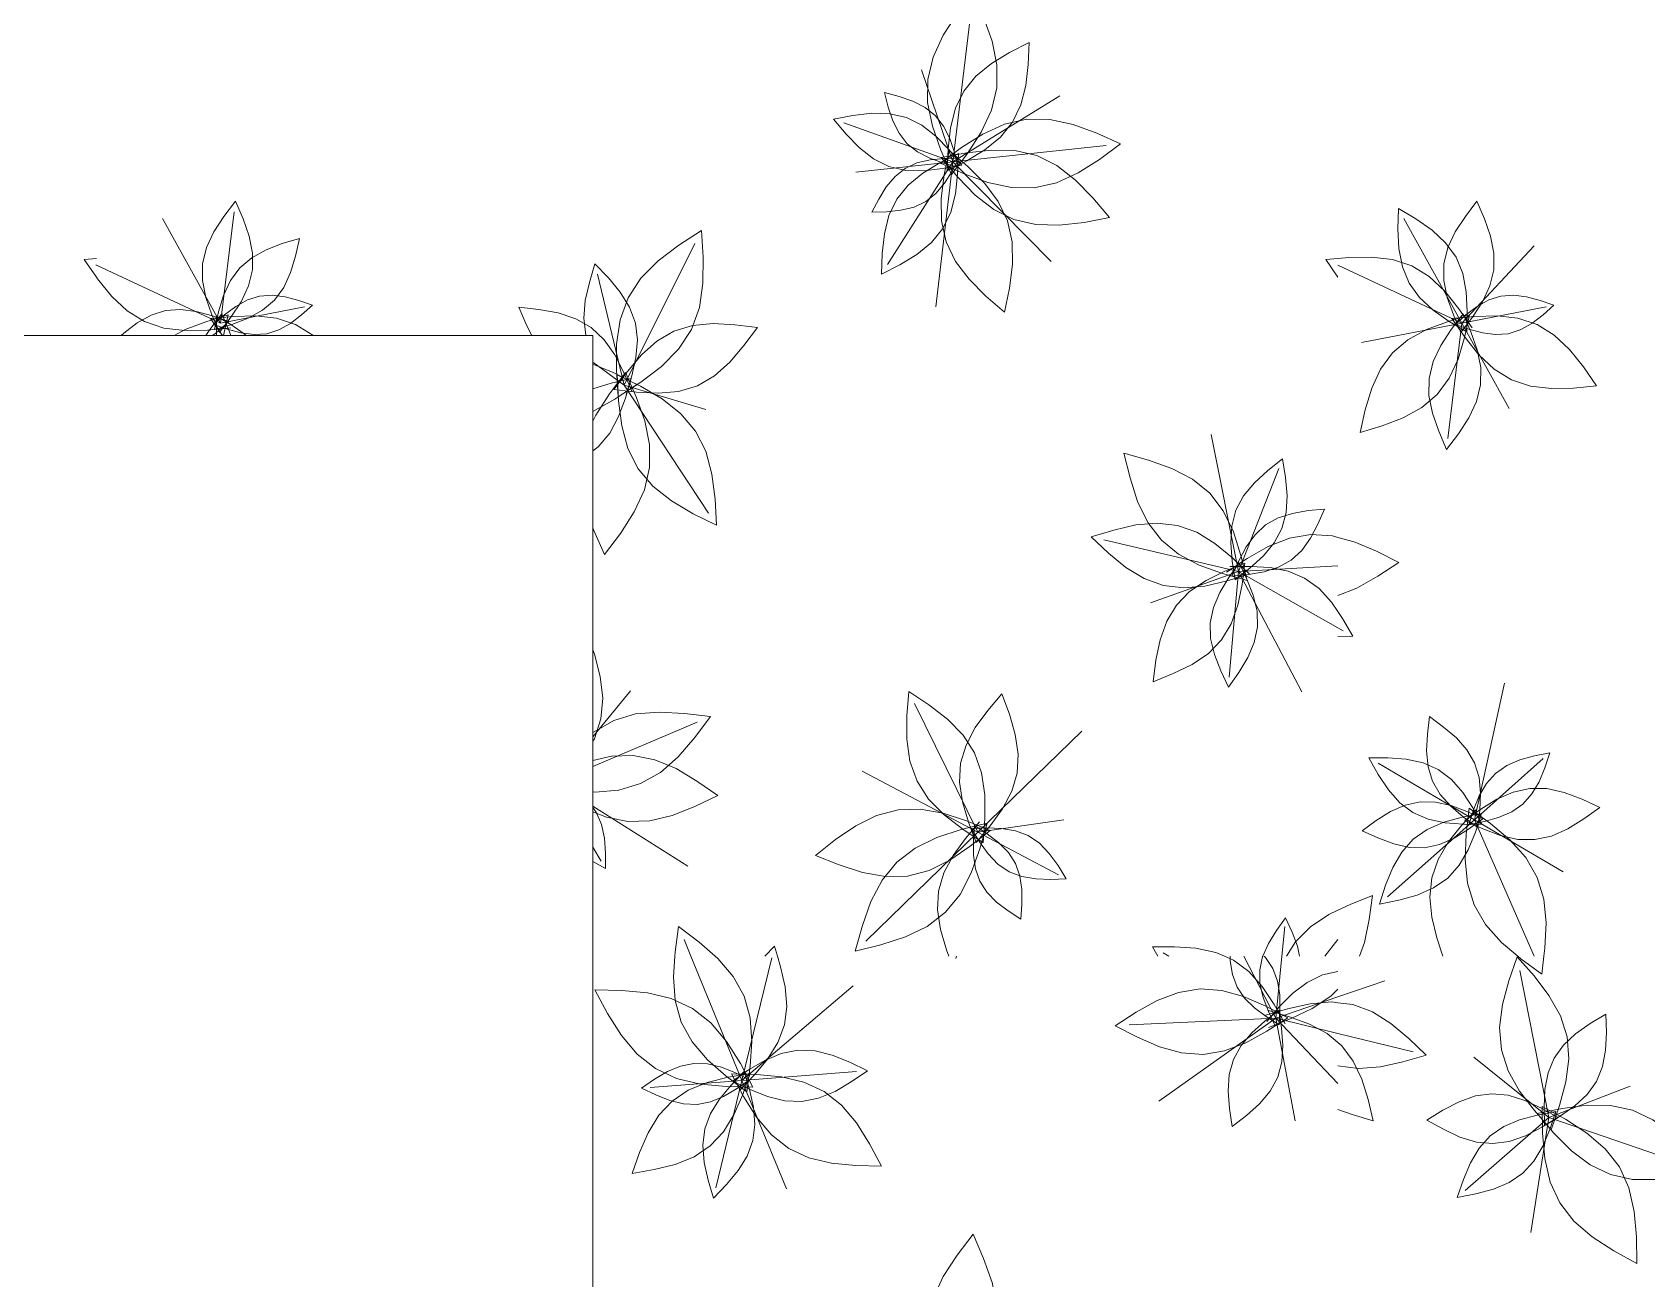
# Model space of a CAD drawing. Header units: metres. Extents: x 0 to 46.1, y -33.1 to 1.9.
# Drawn here: x 39.897 to 42.498, y -14.52 to -12.511 of the extents above; entities that cross this region are included whole.
import ezdxf

# ---------------------------------------------------------------- set-up
doc = ezdxf.new("R2010")
doc.units = ezdxf.units.M
doc.header["$LTSCALE"] = 0.02
doc.layers.add('AB_EXT_MASSIF', color=8, linetype='Continuous', lineweight=9)
doc.layers.add('CONTEXT', color=7, linetype='Continuous', lineweight=13, true_color=0x787878)

msp = doc.modelspace()

# ---------------------------------------------------------------- linework, layer by layer
at = {"layer": 'AB_EXT_MASSIF', "lineweight": 9, "true_color": 0x606060, "transparency": 33554597}
for points in [[(41.3776, -12.7405), (41.3606, -12.7014), (41.3469, -12.6626), (41.3392, -12.6246), (41.3394, -12.5875), (41.348, -12.5514), (41.3644, -12.5162), (41.3868, -12.4818), (41.4124, -12.4477), (41.4293, -12.4869), (41.443, -12.5256), (41.4507, -12.5636), (41.4506, -12.6007), (41.442, -12.6368), (41.4256, -12.672), (41.4032, -12.7064), (41.3776, -12.7405)], [(41.38, -12.72), (41.4096, -12.4712)], [(41.3708, -12.7345), (41.3722, -12.699), (41.3759, -12.6651), (41.3839, -12.6338), (41.3974, -12.606), (41.4168, -12.5821), (41.4418, -12.5617), (41.471, -12.5439), (41.5025, -12.5277), (41.5011, -12.5631), (41.4974, -12.5971), (41.4894, -12.6284), (41.476, -12.6561), (41.4565, -12.6801), (41.4315, -12.7005), (41.4023, -12.7182), (41.3708, -12.7345)], [(41.38, -12.72), (41.3292, -12.5718)], [(41.3883, -12.7284), (41.3647, -12.722), (41.3425, -12.7143), (41.3227, -12.7042), (41.3062, -12.6909), (41.2931, -12.6741), (41.2832, -12.6542), (41.2757, -12.6319), (41.2697, -12.6083), (41.2932, -12.6146), (41.3155, -12.6224), (41.3352, -12.6325), (41.3518, -12.6458), (41.3649, -12.6625), (41.3748, -12.6824), (41.3822, -12.7048), (41.3883, -12.7284)], [(41.38, -12.72), (41.5519, -12.6135)], [(41.3945, -12.7252), (41.3632, -12.731), (41.3328, -12.7345), (41.3038, -12.7338), (41.2769, -12.7276), (41.252, -12.7153), (41.2292, -12.6975), (41.2078, -12.6755), (41.1873, -12.6512), (41.2186, -12.6454), (41.2491, -12.6419), (41.278, -12.6426), (41.305, -12.6488), (41.3298, -12.6611), (41.3526, -12.6788), (41.374, -12.7009), (41.3945, -12.7252)], [(41.38, -12.72), (41.2039, -12.6571)], [(41.3597, -12.7222), (41.3937, -12.6972), (41.4281, -12.6754), (41.4632, -12.6596), (41.499, -12.6515), (41.5358, -12.6519), (41.5734, -12.66), (41.6116, -12.674), (41.6501, -12.6913), (41.6161, -12.7163), (41.5817, -12.738), (41.5466, -12.7539), (41.5108, -12.7619), (41.474, -12.7616), (41.4364, -12.7535), (41.3982, -12.7394), (41.3597, -12.7222)], [(41.3899, -12.7139), (41.3786, -12.735), (41.3664, -12.7546), (41.3524, -12.7713), (41.3361, -12.7842), (41.3172, -12.7931), (41.296, -12.7982), (41.2731, -12.8004), (41.2491, -12.8011), (41.2604, -12.78), (41.2726, -12.7604), (41.2866, -12.7437), (41.3029, -12.7308), (41.3218, -12.7219), (41.343, -12.7168), (41.3659, -12.7146), (41.3899, -12.7139)], [(41.3887, -12.7064), (41.3873, -12.7397), (41.3838, -12.7717), (41.3763, -12.8012), (41.3636, -12.8273), (41.3453, -12.8499), (41.3218, -12.8691), (41.2943, -12.8858), (41.2646, -12.9011), (41.266, -12.8677), (41.2695, -12.8358), (41.2769, -12.8063), (41.2896, -12.7802), (41.308, -12.7576), (41.3315, -12.7384), (41.359, -12.7217), (41.3887, -12.7064)], [(41.361, -12.7132), (41.4019, -12.7056), (41.4418, -12.701), (41.4796, -12.7019), (41.5149, -12.7101), (41.5473, -12.7261), (41.5772, -12.7494), (41.6051, -12.7782), (41.632, -12.81), (41.5911, -12.8176), (41.5512, -12.8222), (41.5134, -12.8212), (41.4781, -12.8131), (41.4457, -12.7971), (41.4158, -12.7738), (41.3879, -12.745), (41.361, -12.7132)], [(41.3737, -12.7017), (41.4039, -12.7278), (41.4311, -12.7549), (41.453, -12.7838), (41.468, -12.8151), (41.4754, -12.849), (41.4758, -12.8853), (41.4709, -12.9234), (41.4631, -12.9625), (41.433, -12.9364), (41.4058, -12.9093), (41.3838, -12.8804), (41.3689, -12.8491), (41.3615, -12.8152), (41.3611, -12.7789), (41.366, -12.7408), (41.3737, -12.7017)], [(41.38, -12.72), (41.6269, -12.6938)], [(41.38, -12.72), (41.2236, -12.7366)], [(41.38, -12.72), (41.2745, -12.8855)], [(41.38, -12.72), (41.3522, -12.9536)], [(41.38, -12.72), (41.5384, -12.8804)], [(40.1982, -12.9948), (40.1861, -12.9665), (40.1763, -12.9385), (40.1708, -12.911), (40.171, -12.8842), (40.1773, -12.8582), (40.1892, -12.8328), (40.2055, -12.808), (40.2241, -12.7835), (40.2362, -12.8118), (40.246, -12.8398), (40.2515, -12.8673), (40.2513, -12.8941), (40.245, -12.9201), (40.2331, -12.9454), (40.2168, -12.9703), (40.1982, -12.9948)], [(42.2077, -12.9939), (42.1795, -12.9771), (42.1535, -12.959), (42.1315, -12.9387), (42.1149, -12.9155), (42.104, -12.889), (42.0984, -12.8597), (42.0969, -12.828), (42.0975, -12.7952), (42.1258, -12.812), (42.1518, -12.8301), (42.1737, -12.8504), (42.1904, -12.8736), (42.2013, -12.9), (42.2069, -12.9294), (42.2084, -12.9611), (42.2077, -12.9939)], [(42.1982, -12.9948), (42.1861, -12.9665), (42.1763, -12.9385), (42.1708, -12.911), (42.171, -12.8842), (42.1773, -12.8582), (42.1892, -12.8328), (42.2055, -12.808), (42.2241, -12.7835), (42.2362, -12.8118), (42.246, -12.8398), (42.2515, -12.8673), (42.2513, -12.8941), (42.245, -12.9201), (42.2331, -12.9454), (42.2168, -12.9703), (42.1982, -12.9948)], [(40.2, -12.98), (40.1064, -12.8111)], [(40.2, -12.98), (40.222, -12.8004)], [(42.2, -12.98), (42.1064, -12.8111)], [(40.1904, -12.9903), (40.1969, -12.962), (40.2049, -12.9352), (40.216, -12.9112), (40.231, -12.8909), (40.2502, -12.8745), (40.2734, -12.8618), (40.2995, -12.8519), (40.3273, -12.8435), (40.3209, -12.8718), (40.3128, -12.8986), (40.3017, -12.9226), (40.2867, -12.9429), (40.2675, -12.9593), (40.2444, -12.972), (40.2182, -12.9819), (40.1904, -12.9903)], [(40.8406, -13.0988), (40.8379, -13.0555), (40.8381, -13.0137), (40.8438, -12.9746), (40.8567, -12.9392), (40.8773, -12.9076), (40.9051, -12.8795), (40.9384, -12.8543), (40.9747, -12.8305), (40.9774, -12.8738), (40.9772, -12.9156), (40.9715, -12.9546), (40.9586, -12.9901), (40.938, -13.0217), (40.9102, -13.0497), (40.8769, -13.075), (40.8406, -13.0988)], [(40.85, -13.08), (40.964, -12.8519)], [(42, -12.8759), (42.018, -12.8742), (42.0543, -12.8734), (42.0883, -12.8775), (42.1194, -12.8878), (42.1473, -12.905), (42.1723, -12.9285), (42.195, -12.9568), (42.2165, -12.9877)], [(42.2, -12.98), (42.3163, -12.8552)], [(40, -12.9057), (39.9805, -12.8776), (40, -12.8759)], [(40, -12.8867), (39.9993, -12.8864)], [(40.2, -12.98), (40, -12.8867)], [(40.7887, -13), (40.7884, -12.9991), (40.7852, -12.9721), (40.7875, -12.9437), (40.7942, -12.9143), (40.8032, -12.8844), (40.8248, -12.907), (40.844, -12.9302), (40.859, -12.9544), (40.8683, -12.98), (40.8716, -13.007), (40.8692, -13.0354), (40.8625, -13.0648), (40.8535, -13.0947)], [(42, -12.9057), (41.9805, -12.8776), (42, -12.8759)], [(42.2, -12.98), (42, -12.8867)], [(40.2165, -12.9877), (40.179, -12.9911), (40.1427, -12.9919), (40.1087, -12.9879), (40.0776, -12.9775), (40.0497, -12.9603), (40.0247, -12.9369), (40.002, -12.9086), (40, -12.9057)], [(40.85, -13.08), (40.8072, -12.9012)], [(40.1888, -12.9822), (40.2065, -12.9667), (40.2245, -12.953), (40.2432, -12.9426), (40.2627, -12.9364), (40.283, -12.9348), (40.3042, -12.9375), (40.3261, -12.9435), (40.3482, -12.9512), (40.3306, -12.9666), (40.3126, -12.9803), (40.2939, -12.9908), (40.2744, -12.997), (40.2541, -12.9985), (40.2329, -12.9958), (40.211, -12.9899), (40.1888, -12.9822)], [(42.1888, -12.9822), (42.2065, -12.9667), (42.2245, -12.953), (42.2432, -12.9426), (42.2627, -12.9364), (42.283, -12.9348), (42.3042, -12.9375), (42.3261, -12.9435), (42.3482, -12.9512), (42.3306, -12.9666), (42.3126, -12.9803), (42.2939, -12.9908), (42.2744, -12.997), (42.2541, -12.9985), (42.2329, -12.9958), (42.211, -12.9899), (42.1888, -12.9822)], [(40.0396, -13), (40.0443, -12.9959), (40.0658, -12.9796), (40.088, -12.9671), (40.1112, -12.9598), (40.1355, -12.9579), (40.1608, -12.9611), (40.1869, -12.9682), (40.2133, -12.9774)], [(40.1252, -13), (40.1428, -12.9904), (40.1765, -12.9776), (40.2124, -12.9668)], [(40.1761, -13), (40.1826, -12.9901), (40.2019, -12.9647)], [(40.1837, -12.9724), (40.2207, -12.969), (40.2566, -12.9682), (40.2902, -12.9722), (40.321, -12.9824), (40.3485, -12.9994), (40.3492, -13)], [(40.2029, -13), (40.1837, -12.9724)], [(40.2133, -12.9774), (40.1922, -12.9959), (40.1868, -13)], [(40.1934, -13), (40.1932, -12.9954), (40.1937, -12.9687)], [(40.1937, -12.9687), (40.2167, -12.9824), (40.2379, -12.9971), (40.241, -13)], [(40.2, -12.98), (40.3355, -12.9537)], [(40.2019, -12.9647), (40.2144, -12.994), (40.2165, -13)], [(40.2124, -12.9668), (40.2048, -13)], [(40.7013, -13), (40.6933, -12.9844), (40.6804, -12.9543), (40.713, -12.9579), (40.7441, -12.9636), (40.7725, -12.9729), (40.7973, -12.9872), (40.8181, -13.0067), (40.8353, -13.0312), (40.8498, -13.0593), (40.8628, -13.0895)], [(42.2124, -12.9668), (42.2041, -13.0032), (42.1937, -13.0378), (42.1794, -13.0687), (42.1601, -13.0949), (42.1353, -13.116), (42.1054, -13.1324), (42.0717, -13.1452), (42.0359, -13.156), (42.0442, -13.1195), (42.0546, -13.085), (42.0689, -13.054), (42.0882, -13.0278), (42.113, -13.0067), (42.1428, -12.9904), (42.1765, -12.9776), (42.2124, -12.9668)], [(42.2019, -12.9647), (42.2144, -12.994), (42.2246, -13.023), (42.2302, -13.0514), (42.23, -13.0792), (42.2235, -13.1061), (42.2111, -13.1324), (42.1943, -13.1581), (42.175, -13.1835), (42.1625, -13.1542), (42.1523, -13.1252), (42.1467, -13.0967), (42.1469, -13.069), (42.1534, -13.042), (42.1658, -13.0158), (42.1826, -12.9901), (42.2019, -12.9647)], [(42.1837, -12.9724), (42.2207, -12.969), (42.2566, -12.9682), (42.2902, -12.9722), (42.321, -12.9824), (42.3485, -12.9994), (42.3732, -13.0226), (42.3957, -13.0506), (42.4169, -13.0811), (42.3799, -13.0845), (42.344, -13.0853), (42.3104, -13.0813), (42.2796, -13.0711), (42.252, -13.0541), (42.2274, -13.0309), (42.2049, -13.0029), (42.1837, -12.9724)], [(42.2, -12.98), (42.3355, -12.9537)], [(40.8338, -13.087), (40.8554, -13.0577), (40.8781, -13.0309), (40.9029, -13.0089), (40.9303, -12.993), (40.9606, -12.9838), (40.9936, -12.9808), (41.0287, -12.9825), (41.0648, -12.9868), (41.0432, -13.0161), (41.0205, -13.0429), (40.9958, -13.0649), (40.9684, -13.0808), (40.938, -13.09), (40.905, -13.093), (40.87, -13.0913), (40.8338, -13.087)], [(42.2, -12.98), (42.0384, -13.0114)], [(42.2, -12.98), (42.1772, -13.166)], [(42.2, -12.98), (42.2762, -13.1174)], [(40.85, -13.08), (40.8, -13.0429)], [(40.8, -13.0458), (40.8324, -13.0594), (40.8708, -13.0787)], [(40.8524, -13.0595), (40.8695, -13.0986), (40.8834, -13.1374), (40.8912, -13.1754), (40.8913, -13.2126), (40.8828, -13.2488), (40.8665, -13.2841), (40.8442, -13.3187), (40.8187, -13.3529), (40.8015, -13.3138), (40.8, -13.3095)], [(40.8, -13.1381), (40.8045, -13.1283), (40.8268, -13.0937), (40.8524, -13.0595)], [(40.8616, -13.069), (40.8523, -13.1007), (40.8412, -13.1306), (40.827, -13.1571), (40.8085, -13.1792), (40.8, -13.1856)], [(40.8, -13.0857), (40.8294, -13.0766), (40.8616, -13.069)], [(40.8708, -13.0787), (40.835, -13.1025), (40.8, -13.1225)], [(40.8388, -13.063), (40.8765, -13.0817), (40.9115, -13.1021), (40.9415, -13.1259), (40.965, -13.1539), (40.9816, -13.1865), (40.9916, -13.2235), (40.9967, -13.2637), (40.9991, -13.3057), (40.9614, -13.287), (40.9264, -13.2665), (40.8964, -13.2428), (40.8728, -13.2148), (40.8563, -13.1822), (40.8463, -13.1452), (40.8412, -13.105), (40.8388, -13.063)], [(40.85, -13.08), (40.9863, -13.2863)], [(40.85, -13.08), (40.982, -13.1192)], [(41.84, -13.38), (41.7957, -13.1593)], [(41.8539, -13.3944), (41.8142, -13.3832), (41.7767, -13.3698), (41.7435, -13.3523), (41.7157, -13.3296), (41.6938, -13.3011), (41.6774, -13.2673), (41.6653, -13.2294), (41.6554, -13.1893), (41.6951, -13.2005), (41.7325, -13.2139), (41.7658, -13.2314), (41.7936, -13.2541), (41.8154, -13.2826), (41.8318, -13.3164), (41.844, -13.3543), (41.8539, -13.3944)], [(41.8347, -13.3937), (41.83, -13.3637), (41.8275, -13.3346), (41.829, -13.307), (41.8358, -13.2815), (41.8481, -13.2582), (41.8657, -13.237), (41.8873, -13.2173), (41.9111, -13.1984), (41.9157, -13.2284), (41.9182, -13.2575), (41.9167, -13.285), (41.91, -13.3106), (41.8976, -13.3339), (41.88, -13.3551), (41.8584, -13.3748), (41.8347, -13.3937)], [(41.84, -13.38), (41.905, -13.214)], [(41.8295, -13.3876), (41.8404, -13.3632), (41.8524, -13.3405), (41.8666, -13.3208), (41.8837, -13.3052), (41.9039, -13.2938), (41.927, -13.2865), (41.9523, -13.2821), (41.9788, -13.2795), (41.968, -13.3039), (41.956, -13.3266), (41.9418, -13.3462), (41.9247, -13.3619), (41.9045, -13.3732), (41.8814, -13.3806), (41.8561, -13.3849), (41.8295, -13.3876)], [(41.8579, -13.3842), (41.8216, -13.3953), (41.786, -13.4035), (41.7517, -13.4065), (41.7189, -13.4028), (41.6879, -13.3916), (41.6585, -13.3736), (41.6303, -13.3504), (41.6027, -13.3244), (41.639, -13.3133), (41.6745, -13.3051), (41.7089, -13.302), (41.7417, -13.3058), (41.7727, -13.317), (41.8021, -13.335), (41.8303, -13.3582), (41.8579, -13.3842)], [(41.84, -13.38), (41.6231, -13.3292)], [(41.8206, -13.3811), (41.8541, -13.359), (41.8879, -13.3399), (41.9219, -13.3266), (41.9564, -13.3207), (41.9913, -13.3228), (42, -13.3251)], [(42, -13.3251), (42.0266, -13.3323), (42.0623, -13.3474), (42.0981, -13.3657), (42.0645, -13.3878), (42.0308, -13.4068), (42, -13.4189)], [(41.8504, -13.3666), (41.8458, -13.4013), (41.8391, -13.4343), (41.8284, -13.4643), (41.8127, -13.4903), (41.7915, -13.512), (41.7651, -13.5298), (41.7348, -13.5446), (41.7024, -13.5577), (41.707, -13.5231), (41.7137, -13.4901), (41.7244, -13.4601), (41.7401, -13.4341), (41.7613, -13.4123), (41.7877, -13.3945), (41.818, -13.3798), (41.8504, -13.3666)], [(41.8412, -13.366), (41.8536, -13.3923), (41.8638, -13.4184), (41.8698, -13.4442), (41.8705, -13.4695), (41.8654, -13.4943), (41.855, -13.5186), (41.8404, -13.5426), (41.8237, -13.5663), (41.8113, -13.54), (41.8011, -13.5139), (41.7951, -13.4881), (41.7944, -13.4628), (41.7995, -13.438), (41.8099, -13.4137), (41.8245, -13.3897), (41.8412, -13.366)], [(41.84, -13.38), (41.698, -13.4304)], [(41.84, -13.38), (41.8251, -13.5503)], [(41.8261, -13.3721), (41.8591, -13.3718), (41.8908, -13.3736), (41.9202, -13.3795), (41.9465, -13.3907), (41.9697, -13.4076), (41.9898, -13.4298), (42, -13.4448)], [(41.84, -13.38), (42, -13.3711)], [(41.84, -13.38), (41.9419, -13.574)], [(41.84, -13.38), (42, -13.4707)], [(42, -13.4448), (42.0077, -13.456), (42.0243, -13.4845), (42, -13.4848)], [(42, -13.4707), (42.0084, -13.4755)], [(40.8, -13.5066), (40.8022, -13.5131), (40.8116, -13.5491), (40.8157, -13.5841), (40.8128, -13.6176), (40.8023, -13.6495), (40.8, -13.6536)], [(40.8, -13.6466), (40.8605, -13.5725)], [(41.4284, -13.8171), (41.3957, -13.7953), (41.3657, -13.7722), (41.3407, -13.7467), (41.3222, -13.718), (41.3107, -13.6858), (41.3058, -13.6504), (41.3058, -13.6125), (41.3086, -13.5733), (41.3413, -13.5951), (41.3713, -13.6182), (41.3963, -13.6437), (41.4148, -13.6724), (41.4262, -13.7046), (41.4312, -13.74), (41.4311, -13.7779), (41.4284, -13.8171)], [(42.22, -13.78), (42.2684, -13.5598)], [(41.42, -13.8), (41.3181, -13.5928)], [(41.4171, -13.8168), (41.4049, -13.7838), (41.3953, -13.7513), (41.3906, -13.7197), (41.3923, -13.6891), (41.401, -13.6598), (41.416, -13.6316), (41.436, -13.6042), (41.4586, -13.5773), (41.4708, -13.6102), (41.4804, -13.6427), (41.4851, -13.6743), (41.4833, -13.7049), (41.4747, -13.7342), (41.4596, -13.7625), (41.4397, -13.7898), (41.4171, -13.8168)], [(40.8, -13.6397), (40.8017, -13.6382), (40.8335, -13.6201), (40.8687, -13.6097), (40.9069, -13.6065), (40.9474, -13.6088), (40.9891, -13.614), (40.9639, -13.6477), (40.9375, -13.6785), (40.9087, -13.7038), (40.8768, -13.7219), (40.8417, -13.7323), (40.8035, -13.7355), (40.8, -13.7353)], [(40.8, -13.6945), (40.9677, -13.6231)], [(42.2255, -13.7925), (42.2027, -13.7759), (42.182, -13.7583), (42.1649, -13.7392), (42.1526, -13.7181), (42.1454, -13.6946), (42.143, -13.6691), (42.1443, -13.642), (42.1475, -13.614), (42.1702, -13.6307), (42.191, -13.6482), (42.2081, -13.6673), (42.2204, -13.6884), (42.2276, -13.7119), (42.2299, -13.7374), (42.2287, -13.7645), (42.2255, -13.7925)], [(41.42, -13.8), (41.5874, -13.6374)], [(40.8, -13.6849), (40.8296, -13.6777), (40.865, -13.6765), (40.8997, -13.6834), (40.9339, -13.6978), (40.9675, -13.718), (41.001, -13.7412), (40.9642, -13.7588), (40.9277, -13.7732), (40.8917, -13.7819), (40.8563, -13.7831), (40.8216, -13.7762), (40.8, -13.7671)], [(42.2328, -13.7875), (42.2022, -13.7874), (42.1727, -13.7852), (42.1455, -13.7794), (42.1211, -13.7686), (42.0999, -13.7526), (42.0814, -13.7317), (42.0652, -13.707), (42.0502, -13.6804), (42.0808, -13.6805), (42.1102, -13.6826), (42.1375, -13.6885), (42.1618, -13.6992), (42.1831, -13.7153), (42.2015, -13.7362), (42.2177, -13.7608), (42.2328, -13.7875)], [(42.2109, -13.7881), (42.2188, -13.7642), (42.2279, -13.7416), (42.2395, -13.7218), (42.2541, -13.7054), (42.2721, -13.6929), (42.2931, -13.6838), (42.3166, -13.6773), (42.3413, -13.6723), (42.3334, -13.6963), (42.3242, -13.7188), (42.3127, -13.7386), (42.2981, -13.755), (42.2801, -13.7676), (42.259, -13.7767), (42.2356, -13.7831), (42.2109, -13.7881)], [(41.42, -13.8), (41.2336, -13.7016)], [(42.22, -13.78), (42.0648, -13.6889)], [(42.22, -13.78), (42.3308, -13.6816)], [(42.2048, -13.7815), (42.2304, -13.763), (42.2563, -13.747), (42.2826, -13.7354), (42.3094, -13.7296), (42.3369, -13.73), (42.3649, -13.7363), (42.3934, -13.7471), (42.4221, -13.7602), (42.3965, -13.7787), (42.3707, -13.7947), (42.3444, -13.8063), (42.3175, -13.8121), (42.29, -13.8117), (42.262, -13.8054), (42.2335, -13.7946), (42.2048, -13.7815)], [(40.8, -13.758), (40.9529, -13.8548)], [(42.2336, -13.7787), (42.2107, -13.7952), (42.1875, -13.8096), (42.164, -13.82), (42.1399, -13.8252), (42.1153, -13.8247), (42.0902, -13.8191), (42.0647, -13.8095), (42.039, -13.7977), (42.0619, -13.7812), (42.0851, -13.7668), (42.1086, -13.7564), (42.1327, -13.7512), (42.1573, -13.7516), (42.1824, -13.7573), (42.2079, -13.7669), (42.2336, -13.7787)], [(40.8, -13.7606), (40.8053, -13.7678), (40.8139, -13.7877), (40.8186, -13.8099), (40.8201, -13.8339), (40.82, -13.8588), (40.8, -13.8473)], [(41.4397, -13.7972), (41.4075, -13.8227), (41.3748, -13.845), (41.3414, -13.8617), (41.3068, -13.8708), (41.2711, -13.8718), (41.2343, -13.8652), (41.1967, -13.853), (41.1586, -13.8376), (41.1908, -13.8121), (41.2234, -13.7897), (41.2569, -13.7731), (41.2915, -13.764), (41.3272, -13.763), (41.364, -13.7695), (41.4016, -13.7818), (41.4397, -13.7972)], [(41.3731, -14), (41.3693, -13.9896), (41.3597, -13.9571), (41.355, -13.9255), (41.3567, -13.895), (41.3654, -13.8657), (41.3804, -13.8375), (41.4003, -13.8101), (41.4229, -13.7833)], [(41.42, -13.8), (41.5584, -13.7801)], [(42.2315, -13.7698), (42.2216, -13.8), (42.21, -13.8284), (42.1954, -13.8535), (42.177, -13.8741), (42.1543, -13.89), (42.1277, -13.9015), (42.0981, -13.9096), (42.0669, -13.9159), (42.0769, -13.8857), (42.0884, -13.8573), (42.103, -13.8322), (42.1214, -13.8116), (42.1441, -13.7957), (42.1707, -13.7842), (42.2003, -13.7761), (42.2315, -13.7698)], [(42.22, -13.78), (42.0801, -13.9042)], [(42.1692, -14), (42.1597, -13.9704), (42.1515, -13.937), (42.1482, -13.9046), (42.1513, -13.8737), (42.1615, -13.8443), (42.178, -13.8163), (42.1995, -13.7894), (42.2237, -13.7631)], [(42.2899, -14), (42.2636, -13.9778), (42.2379, -13.9491), (42.2194, -13.9173), (42.2087, -13.8822), (42.2051, -13.8439), (42.207, -13.8032), (42.2118, -13.7613)], [(42.2118, -13.7613), (42.2459, -13.7862), (42.277, -13.8125), (42.3027, -13.8411), (42.3212, -13.8729), (42.3319, -13.9081), (42.3355, -13.9464), (42.3336, -13.987), (42.3321, -14)], [(42.22, -13.78), (42.3161, -14)], [(42.22, -13.78), (42.363, -13.8639)], [(41.4349, -13.7855), (41.4233, -13.8268), (41.4095, -13.8657), (41.3914, -13.9003), (41.3679, -13.9291), (41.3383, -13.9519), (41.3033, -13.9689), (41.264, -13.9816), (41.2224, -13.992), (41.234, -13.9507), (41.2478, -13.9118), (41.2659, -13.8773), (41.2894, -13.8484), (41.319, -13.8257), (41.354, -13.8086), (41.3933, -13.7959), (41.4349, -13.7855)], [(41.42, -13.8), (41.2394, -13.9755)], [(41.4093, -13.7943), (41.4343, -13.7933), (41.4584, -13.794), (41.4809, -13.7978), (41.5012, -13.8057), (41.5192, -13.818), (41.535, -13.8344), (41.5492, -13.8539), (41.5624, -13.8752), (41.5374, -13.8762), (41.5133, -13.8755), (41.4908, -13.8717), (41.4705, -13.8638), (41.4525, -13.8515), (41.4367, -13.8351), (41.4225, -13.8156), (41.4093, -13.7943)], [(41.4148, -13.7894), (41.4351, -13.8029), (41.4537, -13.8172), (41.4692, -13.833), (41.4806, -13.8508), (41.4877, -13.8708), (41.4908, -13.8927), (41.4908, -13.9162), (41.4891, -13.9405), (41.4688, -13.927), (41.4502, -13.9127), (41.4347, -13.8969), (41.4232, -13.8791), (41.4161, -13.8591), (41.4131, -13.8372), (41.4131, -13.8137), (41.4148, -13.7894)], [(41.42, -13.8), (41.5502, -13.8687)], [(40.8, -13.8241), (40.8131, -13.8468)], [(42, -13.9259), (42.0197, -13.9165), (42.0561, -13.9022), (42.0506, -13.941), (42.0428, -13.9779), (42.0347, -14)], [(41.879, -14), (41.8881, -13.9793), (41.901, -13.9586), (41.9157, -13.9381), (41.9263, -13.961), (41.9349, -13.9839), (41.9385, -14)], [(41.9173, -14), (41.9318, -13.9766), (41.9558, -13.9525), (41.9856, -13.9328), (42, -13.9259)], [(40.9318, -14), (40.9322, -13.9933), (40.9379, -13.9519), (40.971, -13.9773), (40.9968, -14)], [(41.9097, -14), (41.9144, -13.952)], [(40.9577, -14), (40.9467, -13.9733)], [(41.0769, -14), (41.0924, -13.9838), (41.0972, -14)], [(41.7101, -14), (41.7015, -13.9849), (41.7371, -13.9849), (41.7715, -13.9872), (41.8032, -13.9938), (41.8174, -14)], [(41.9789, -14), (42, -13.9733)], [(41.0477, -14.2187), (41.0146, -14.1933), (40.9844, -14.1667), (40.9597, -14.1379), (40.9421, -14.1062), (40.9322, -14.0712), (40.9295, -14.0334), (40.9318, -14)], [(41.04, -14.2), (40.9577, -14)], [(40.9968, -14), (41.0012, -14.0039), (41.0259, -14.0327), (41.0435, -14.0644), (41.0533, -14.0994), (41.0561, -14.1372), (41.0534, -14.1773), (41.0477, -14.2187)], [(41.0972, -14), (41.1023, -14.017), (41.1095, -14.0495), (41.1121, -14.0809), (41.1084, -14.1107), (41.098, -14.139), (41.0814, -14.1657), (41.06, -14.1913), (41.0361, -14.2163)], [(41.04, -14.2), (41.0879, -14.0024)], [(41.3854, -14), (41.3848, -14.0034)], [(41.7275, -14), (41.7185, -13.9948)], [(41.8174, -14), (41.8317, -14.0062), (41.8566, -14.0248), (41.8782, -14.049), (41.8973, -14.0777), (41.9149, -14.1087)], [(41.9054, -14.1106), (41.8847, -14.0973), (41.8656, -14.0832), (41.8496, -14.0674), (41.8377, -14.0496), (41.8302, -14.0295), (41.8267, -14.0073), (41.8266, -14)], [(41.9, -14.1), (41.8487, -14)], [(41.8988, -14.1122), (41.8883, -14.0892), (41.8797, -14.0664), (41.8746, -14.0439), (41.8742, -14.0219), (41.8788, -14.0004), (41.879, -14)], [(41.8812, -14), (41.8834, -14.0022), (41.8953, -14.02), (41.9029, -14.0401), (41.9064, -14.0622), (41.9067, -14.086), (41.9054, -14.1106)], [(41.9, -14.1), (41.9097, -14)], [(42.3438, -14.2795), (42.3167, -14.2487), (42.2927, -14.2172), (42.2744, -14.1847), (42.2635, -14.1506), (42.2607, -14.115), (42.2653, -14.0779), (42.2756, -14.0398), (42.289, -14.0009), (42.3161, -14.0318), (42.3401, -14.0632), (42.3585, -14.0958), (42.3694, -14.1298), (42.3722, -14.1654), (42.3676, -14.2025), (42.3572, -14.2407), (42.3438, -14.2795)], [(42.3321, -14), (42.3288, -14.029), (42.2947, -14.004), (42.2899, -14)], [(41.8855, -14.105), (41.9062, -14.0811), (41.9276, -14.0595), (41.9505, -14.0421), (41.9753, -14.0302), (42, -14.0248)], [(42, -14.0656), (42.0755, -14.0396)], [(42.34, -14.26), (42.2934, -14.0232)], [(41.0578, -14.211), (41.0146, -14.2099), (40.9731, -14.206), (40.9347, -14.1969), (40.9006, -14.1809), (40.871, -14.1576), (40.8457, -14.1275), (40.8235, -14.0922), (40.803, -14.0541), (40.8463, -14.0552), (40.8878, -14.0591), (40.9261, -14.0682), (40.9602, -14.0841), (40.9898, -14.1074), (41.0152, -14.1375), (41.0374, -14.1728), (41.0578, -14.211)], [(41.04, -14.2), (41.2191, -14.0477)], [(41.9195, -14.0991), (41.8856, -14.1209), (41.8517, -14.1397), (41.8174, -14.1527), (41.7829, -14.1583), (41.7479, -14.1559), (41.7126, -14.146), (41.6771, -14.1305), (41.6414, -14.1119), (41.6753, -14.0901), (41.7092, -14.0713), (41.7435, -14.0583), (41.778, -14.0527), (41.813, -14.0551), (41.8482, -14.0649), (41.8838, -14.0805), (41.9195, -14.0991)], [(42, -14.0531), (41.9886, -14.0646), (41.9588, -14.0843), (41.9247, -14.1005), (41.8882, -14.1149)], [(41.9, -14.1), (42, -14.0656)], [(41.9053, -14.0869), (41.9095, -14.1158), (41.9116, -14.1439), (41.9099, -14.1704), (41.9032, -14.195), (41.891, -14.2173), (41.8739, -14.2377), (41.8529, -14.2564), (41.8298, -14.2744), (41.8256, -14.2455), (41.8235, -14.2174), (41.8252, -14.1908), (41.8319, -14.1663), (41.8441, -14.1439), (41.8612, -14.1236), (41.8822, -14.1048), (41.9053, -14.0869)], [(41.8818, -14.0955), (41.9189, -14.0846), (41.9554, -14.0765), (41.9906, -14.0737), (42, -14.0749)], [(41.8882, -14.0876), (41.9222, -14.0975), (41.9542, -14.1093), (41.9826, -14.1245), (42, -14.1391)], [(42, -14.0749), (42.024, -14.0779), (42.0557, -14.0896), (42.0856, -14.1083), (42.1142, -14.1323), (42.1421, -14.1592), (42.1049, -14.1702), (42.0685, -14.1782), (42.0333, -14.181), (42, -14.1768)], [(42.3331, -14.2725), (42.3324, -14.243), (42.3337, -14.2145), (42.3387, -14.188), (42.3484, -14.1642), (42.3634, -14.1432), (42.3831, -14.1249), (42.4065, -14.1086), (42.4319, -14.0933), (42.4326, -14.1229), (42.4313, -14.1514), (42.4263, -14.1779), (42.4165, -14.2017), (42.4016, -14.2227), (42.3819, -14.241), (42.3585, -14.2573), (42.3331, -14.2725)], [(41.9, -14.1), (41.6637, -14.1108)], [(41.9, -14.1), (41.7117, -14.2336)], [(41.9, -14.1), (41.9315, -14.2652)], [(41.9, -14.1), (42, -14.2052)], [(41.9, -14.1), (42, -14.1244)], [(42, -14.1244), (42.1213, -14.1541)], [(42, -14.1391), (42.0063, -14.1443), (42.0248, -14.1689), (42.0386, -14.1981), (42.0487, -14.2306), (42.0569, -14.2651), (42.0229, -14.2552), (42, -14.2467)], [(41.0522, -14.1991), (41.0314, -14.2134), (41.0105, -14.2258), (40.9893, -14.2346), (40.9678, -14.2388), (40.9458, -14.2379), (40.9236, -14.2324), (40.901, -14.2233), (40.8783, -14.2124), (40.8991, -14.1981), (40.92, -14.1857), (40.9412, -14.1769), (40.9627, -14.1727), (40.9846, -14.1735), (41.0069, -14.179), (41.0295, -14.1881), (41.0522, -14.1991)], [(41.0248, -14.2012), (41.0507, -14.1833), (41.0769, -14.1678), (41.1033, -14.1568), (41.1303, -14.1516), (41.1577, -14.1526), (41.1855, -14.1595), (41.2137, -14.1708), (41.2421, -14.1845), (41.2161, -14.2024), (41.19, -14.2179), (41.1635, -14.2289), (41.1366, -14.2341), (41.1092, -14.2331), (41.0813, -14.2262), (41.0532, -14.2149), (41.0248, -14.2012)], [(42.34, -14.26), (42.2192, -14.1626)], [(41.0533, -14.1887), (41.0413, -14.2227), (41.0275, -14.2546), (41.0104, -14.2827), (40.989, -14.3056), (40.9629, -14.3231), (40.9325, -14.3355), (40.8987, -14.3439), (40.8632, -14.3503), (40.8752, -14.3163), (40.889, -14.2844), (40.9061, -14.2563), (40.9275, -14.2334), (40.9536, -14.2159), (40.9841, -14.2036), (41.0178, -14.1951), (41.0533, -14.1887)], [(41.04, -14.2), (40.8922, -14.2113)], [(41.0435, -14.1857), (41.0521, -14.2148), (41.0585, -14.2434), (41.0607, -14.2709), (41.0575, -14.2971), (41.0484, -14.3219), (41.0338, -14.3453), (41.015, -14.3678), (40.994, -14.3897), (40.9854, -14.3606), (40.979, -14.3321), (40.9768, -14.3045), (40.98, -14.2783), (40.9891, -14.2535), (41.0037, -14.2301), (41.0225, -14.2076), (41.0435, -14.1857)], [(41.04, -14.2), (40.998, -14.3734)], [(41.0231, -14.1896), (41.0641, -14.1906), (41.1035, -14.1943), (41.1398, -14.203), (41.1722, -14.2181), (41.2002, -14.2402), (41.2243, -14.2687), (41.2453, -14.3022), (41.2647, -14.3384), (41.2237, -14.3373), (41.1843, -14.3336), (41.148, -14.325), (41.1156, -14.3099), (41.0876, -14.2878), (41.0635, -14.2592), (41.0425, -14.2258), (41.0231, -14.1896)], [(41.04, -14.2), (41.2247, -14.1859)], [(41.04, -14.2), (41.112, -14.375)], [(42.3548, -14.2597), (42.3287, -14.2756), (42.3025, -14.2892), (42.2762, -14.2984), (42.2498, -14.302), (42.2233, -14.2995), (42.1967, -14.2913), (42.17, -14.2788), (42.1432, -14.2639), (42.1693, -14.248), (42.1955, -14.2344), (42.2218, -14.2252), (42.2482, -14.2216), (42.2747, -14.2241), (42.3013, -14.2323), (42.3281, -14.2448), (42.3548, -14.2597)], [(42.34, -14.26), (42.4711, -14.2093)], [(42.3511, -14.2503), (42.3413, -14.2791), (42.3301, -14.3062), (42.3159, -14.3301), (42.2981, -14.3497), (42.2763, -14.3647), (42.2508, -14.3755), (42.2224, -14.383), (42.1925, -14.3888), (42.2023, -14.36), (42.2135, -14.3329), (42.2277, -14.309), (42.2455, -14.2894), (42.2673, -14.2744), (42.2928, -14.2636), (42.3212, -14.2561), (42.3511, -14.2503)], [(42.3209, -14.2535), (42.3617, -14.2453), (42.4015, -14.2402), (42.4394, -14.2406), (42.4748, -14.2483), (42.5075, -14.2638), (42.5377, -14.2867), (42.566, -14.3151), (42.5933, -14.3466), (42.5525, -14.3547), (42.5127, -14.3599), (42.4748, -14.3595), (42.4394, -14.3518), (42.4067, -14.3362), (42.3765, -14.3133), (42.3482, -14.2849), (42.3209, -14.2535)], [(42.3293, -14.2423), (42.3668, -14.2628), (42.4014, -14.285), (42.4309, -14.3103), (42.4536, -14.3396), (42.4691, -14.3734), (42.4777, -14.4113), (42.4812, -14.4523), (42.4819, -14.495), (42.4445, -14.4745), (42.4098, -14.4523), (42.3804, -14.427), (42.3576, -14.3976), (42.3422, -14.3639), (42.3335, -14.326), (42.33, -14.285), (42.3293, -14.2423)], [(42.34, -14.26), (42.2052, -14.3777)], [(42.34, -14.26), (42.3111, -14.4453)], [(42.34, -14.26), (42.5715, -14.3391)], [(41.3776, -14.7405), (41.3606, -14.7014), (41.3469, -14.6626), (41.3392, -14.6246), (41.3394, -14.5875), (41.348, -14.5514), (41.3644, -14.5162), (41.3868, -14.4818), (41.4124, -14.4477), (41.4293, -14.4869), (41.443, -14.5256), (41.4507, -14.5636), (41.4506, -14.6007), (41.442, -14.6368), (41.4256, -14.672), (41.4032, -14.7064), (41.3776, -14.7405)]]:
    msp.add_lwpolyline(points, dxfattribs=at)
at = {"layer": 'CONTEXT'}
for points in [[(26.05, -14.9), (26.05, -14.8), (26.05, -13), (38.3, -13), (40.8, -13), (40.8, -14.9), (39.3, -14.9), (36.5, -14.9), (34.5, -14.9), (28.5, -14.9), (27.85, -14.9), (27.85, -16.3), (26.05, -16.3), (26.05, -14.9)], [(36.2, -20.9), (36.2, -19.4), (36.5, -19.4), (39.3, -19.4), (39.3, -14.9), (39.3, -13), (40.8, -13), (40.8, -19.4), (40.8, -19.4), (40.8, -20.9), (40.8, -20.9), (40.8, -21), (39.3, -21), (39.3, -20.9), (37.7, -20.9), (37.7, -25), (36.2, -25), (36.2, -20.9)]]:
    msp.add_lwpolyline(points, close=True, dxfattribs=at)

doc.saveas('drawing.dxf')
